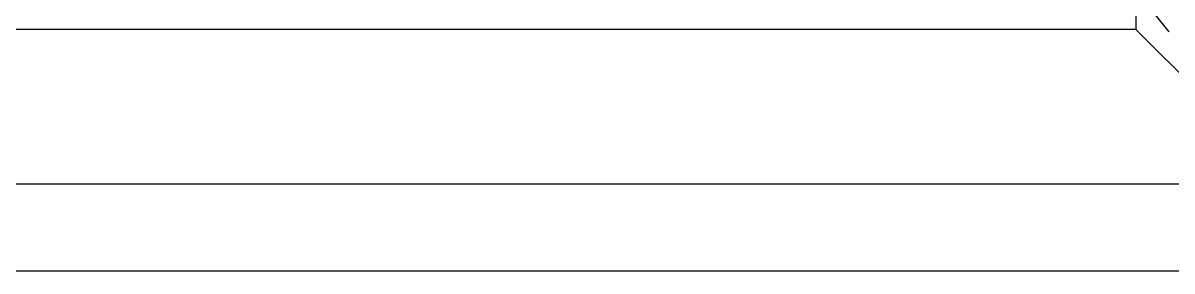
# Model space of a CAD drawing. Header units: millimetres. Extents: x -54028 to -48567, y 2760 to 5426.
# Drawn here: x -53585.4 to -53142.7, y 3133.2 to 3228.7 of the extents above; entities that cross this region are included whole.
import ezdxf

# ---------------------------------------------------------------- set-up
doc = ezdxf.new("R2010")
doc.units = ezdxf.units.MM
doc.linetypes.add('( Hidden )', pattern=[0.375, 0.25, -0.125])

msp = doc.modelspace()

# ---------------------------------------------------------------- linework, layer by layer
msp.add_line((-53156.59, 3226.2), (-53063.59, 3133.2))
for points in [[(-53063.59, 3133.2), (-53928.59, 3133.2), (-53928.59, 5303.2), (-53063.59, 5303.2)], [(-53096.99, 3166.6), (-53895.19, 3166.6), (-53895.19, 5269.8), (-53096.99, 5269.8)], [(-53156.59, 3226.2), (-53835.59, 3226.2), (-53835.59, 5210.2), (-53156.59, 5210.2)]]:
    msp.add_lwpolyline(points, close=True)
at = {"linetype": '( Hidden )', "ltscale": 100}
msp.add_lwpolyline([(-53895.19, 3166.6), (-53493.59, 5269.8), (-53096.99, 3166.6), (-53895.19, 4168.2), (-53096.99, 5269.8)], dxfattribs=at)

doc.saveas('drawing.dxf')
